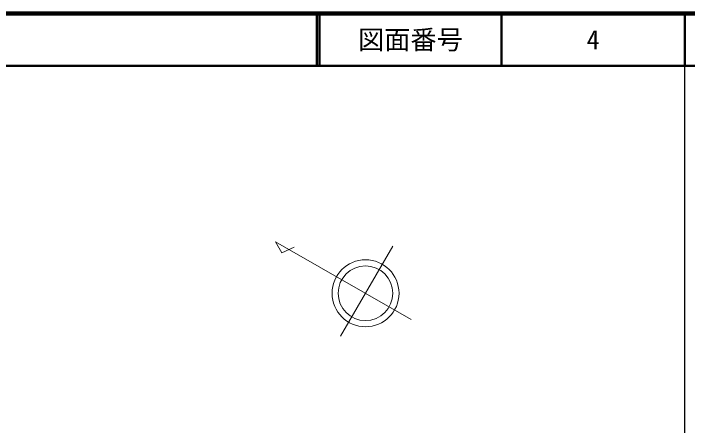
# Model space of a CAD drawing. Units: millimetres, scale not verified. Extents: x 40000 to 680000, y 20000 to 380000.
# Drawn here: x 450853 to 579500, y 301425 to 380000 of the extents above; entities that cross this region are included whole.
import ezdxf
from ezdxf.enums import TextEntityAlignment as Align

# ---------------------------------------------------------------- set-up
doc = ezdxf.new("R2010")
doc.units = ezdxf.units.MM
doc.header["$LTSCALE"] = 1000
for name, color, linetype, lineweight in [('M-BGD', 7, 'Continuous', 13), ('M-BMK-SRVR', 3, 'Continuous', 13), ('M-TTL', 2, 'Continuous', 140), ('M-TTL-BAND', 7, 'Continuous', 25), ('M-TTL-LINE', 7, 'Continuous', 50)]:
    doc.layers.add(name, color=color, linetype=linetype, lineweight=lineweight)
doc.layers.add('M-TTL-TXT', color=7, linetype='Continuous')
doc.styles.add('ＭＳ ゴシック', font='')
doc.styles.get('ＭＳ ゴシック').set_extended_font_data('MS Gothic')

msp = doc.modelspace()

# ---------------------------------------------------------------- linework, layer by layer
at = {"layer": 'M-BGD'}
msp.add_open_spline([(392832, 336934), (392343, 336558), (391800, 336244), (391366, 335807), (390933, 335372), (390570, 334866), (390251, 334341), (389938, 333827), (389695, 333271), (389477, 332710), (389279, 332199), (389093, 331678), (388996, 331138), (388864, 330403), (388804, 329646), (388864, 328901), (388930, 328082), (389181, 327287), (389404, 326496), (389579, 325873), (389745, 325239), (390028, 324657), (390308, 324084), (390687, 323562), (391075, 323056), (391406, 322626), (391772, 322220), (392163, 321845), (392644, 321384), (393150, 320942), (393703, 320572), (394393, 320110), (395150, 319756), (395900, 319401), (396785, 318983), (397683, 318587), (398610, 318272), (399569, 317947), (400555, 317700), (401546, 317492), (403302, 317124), (405080, 316856), (406864, 316671), (409304, 316418), (411764, 316411), (414214, 316281), (416007, 316185), (417809, 316196), (419593, 315993), (421132, 315818), (422650, 315487), (424171, 315193), (425469, 314942), (426764, 314673), (428051, 314371), (428774, 314202), (429501, 314044), (430207, 313817), (431408, 313431), (432579, 312953), (433735, 312447), (434858, 311955), (435964, 311418), (437040, 310830), (438097, 310254), (439138, 309644), (440130, 308962), (441192, 308232), (442225, 307451), (443184, 306591), (444338, 305556), (445435, 304448), (446418, 303249), (447537, 301885), (448460, 300371), (449428, 298896), (450287, 297587), (451108, 296254), (451907, 294908), (453011, 293050), (454010, 291131), (455105, 289267), (456284, 287261), (457435, 285234), (458734, 283303), (459441, 282251), (460214, 281245), (460997, 280249), (462154, 278778), (463332, 277322), (464590, 275937), (465746, 274665), (466963, 273447), (468219, 272273), (469850, 270748), (471503, 269235), (473285, 267889), (474908, 266665), (476671, 265638), (478387, 264548), (479871, 263605), (481393, 262722), (482878, 261781), (483880, 261147), (484805, 260383), (485860, 259841), (487061, 259224), (488440, 259001), (489633, 258368), (490416, 257953), (491094, 257363), (491824, 256859), (492328, 256512), (492830, 256164), (493333, 255817)], degree=3, knots=[0, 0, 0, 0, 1, 1, 1, 2, 2, 2, 3, 3, 3, 4, 4, 4, 5, 5, 5, 6, 6, 6, 7, 7, 7, 8, 8, 8, 9, 9, 9, 10, 10, 10, 11, 11, 11, 12, 12, 12, 13, 13, 13, 14, 14, 14, 15, 15, 15, 16, 16, 16, 17, 17, 17, 18, 18, 18, 19, 19, 19, 20, 20, 20, 21, 21, 21, 22, 22, 22, 23, 23, 23, 24, 24, 24, 25, 25, 25, 26, 26, 26, 27, 27, 27, 28, 28, 28, 29, 29, 29, 30, 30, 30, 31, 31, 31, 32, 32, 32, 33, 33, 33, 34, 34, 34, 35, 35, 35, 36, 36, 36, 37, 37, 37, 38, 38, 38, 38], dxfattribs=at)
at = {"layer": 'M-BMK-SRVR'}
for p, q in [((526785, 321651), (500870, 336459)), ((500870, 336459), (502101, 334385)), ((502101, 334385), (504407, 335436)), ((523265, 335658), (513292, 318442))]:
    msp.add_line(p, q, dxfattribs=at)
for centre, radius in [((518046, 326639), 6388), ((518037, 326640), 5211)]:
    msp.add_circle(centre, radius, dxfattribs=at)
at = {"layer": 'M-TTL'}
msp.add_line((680000, 380000), (40000, 380000), dxfattribs=at)
at = {"layer": 'M-TTL-BAND'}
msp.add_line((579000, 20000), (579000, 370000), dxfattribs=at)
at = {"layer": 'M-TTL-LINE'}
for p, q in [((508747, 380000), (508747, 370000)), ((509247, 380000), (509247, 370000)), ((543997, 380000), (543997, 370000)), ((579000, 380000), (579000, 370000)), ((40000, 370000), (680000, 370000))]:
    msp.add_line(p, q, dxfattribs=at)

# ---------------------------------------------------------------- texts
at = {"layer": 'M-TTL-TXT', "style": 'ＭＳ ゴシック'}
for s, p in [('図面番号', (526622, 375000)), ('4', (561497, 375000))]:
    msp.add_text(s, height=3666, dxfattribs=at).set_placement(p, align=Align.MIDDLE_CENTER)

doc.saveas('drawing.dxf')
